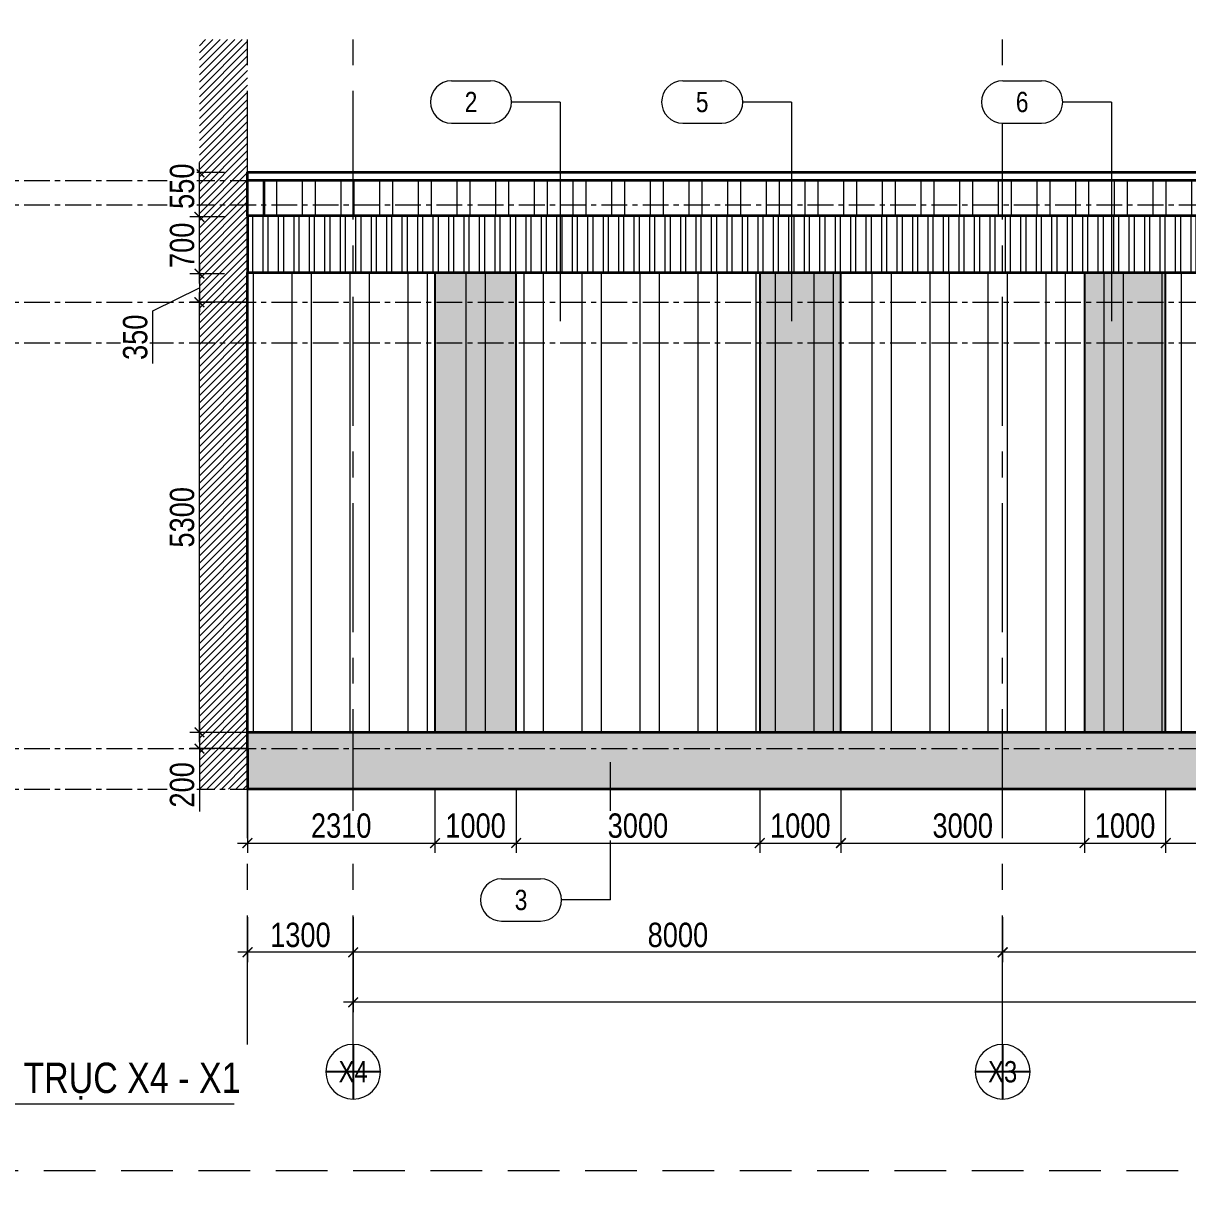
# Model space of a CAD drawing. Header units: millimetres. Extents: x -547695 to 905972, y -1055718 to 167349.
# Drawn here: x -531365 to -517022, y -990572 to -976239 of the extents above; entities that cross this region are included whole.
import ezdxf
from ezdxf.enums import TextEntityAlignment as Align
from ezdxf.xclip import XClip

# ---------------------------------------------------------------- set-up
doc = ezdxf.new("R2010")
doc.units = ezdxf.units.MM
doc.header["$XCLIPFRAME"] = 0
doc.linetypes.add('CENTER', pattern=[50.8, 31.75, -6.35, 6.35, -6.35])
doc.linetypes.add('HIDDEN', pattern=[9.525, 6.35, -3.175])
doc.layers.get('DEFPOINTS').update_dxf_attribs({"color": 1, "lineweight": 25})
for name, color, linetype, lineweight in [('A-DIMS', 8, 'Continuous', 9), ('A-FINE', 255, 'Continuous', 25), ('A-GRID', 250, 'CENTER', 15), ('A-HEVY', 111, 'Continuous', 35), ('A-HIDD', 45, 'HIDDEN', 9), ('A-PATT', 252, 'Continuous', 9), ('A-SYMBOLS', 10, 'Continuous', 13), ('HATCH', 159, 'Continuous', 0)]:
    doc.layers.add(name, color=color, linetype=linetype, lineweight=lineweight)
doc.styles.add('VTK _ Arial_2.5 mm', font='arial.ttf', dxfattribs={"width": 0.8})
doc.styles.add('VTK_Arial', font='arial.ttf', dxfattribs={"width": 0.8})
doc.styles.add('VTK_Arial_3.5 mm', font='arial.ttf', dxfattribs={"width": 0.8, "height": 3.5})
doc.dimstyles.new('A-2.5-DIM120', dxfattribs={"dimscale": 120, "dimtxt": 2.5, "dimasz": 1, "dimexe": 1, "dimexo": 0, "dimgap": 0.5, "dimtad": 1, "dimdec": 0, "dimzin": 12, "dimdsep": 46, "dimtxsty": 'VTK_Arial', "dimblk": 'ARCHTICK', "dimcen": 0, "dimdle": 1, "dimclrd": 256, "dimclre": 256, "dimclrt": 7, "dimadec": 1, "dimazin": 3, "dimtfac": 1, "dimtdec": 0, "dimtmove": 0, "dimatfit": 2, "dimfxl": 20, "dimtfill": 1, "dimtolj": 1, "dimtzin": 0, "dimlwd": -1, "dimlwe": -1, "dimarcsym": 0})

# ---------------------------------------------------------------- blocks, each defined once
blk = doc.blocks.new('E56U67')
at = {"layer": 'A-GRID', "ltscale": 10}
for points in [[(-889.9, 2000), (36929.7, 2000)], [(-889.9, 1700), (36929.7, 1700)], [(-889.9, 500), (36929.7, 500)], [(-889.9, 0), (36929.7, 0)], [(-889.9, -5000), (36929.7, -5000)], [(-889.9, -5500), (36929.7, -5500)]]:
    blk.add_lwpolyline(points, dxfattribs=at)
blk = doc.blocks.new('*U307')
blk.add_wipeout([(4.5, 0), (4.46, -0.56), (4.36, -1.12), (4.18, -1.66), (3.94, -2.17), (3.64, -2.65), (3.28, -3.08), (2.87, -3.47), (2.41, -3.8), (1.92, -4.07), (1.39, -4.28), (0.84, -4.42), (0.28, -4.49), (-0.28, -4.49), (-0.84, -4.42), (-1.39, -4.28), (-1.92, -4.07), (-2.41, -3.8), (-2.87, -3.47), (-3.28, -3.08), (-3.64, -2.65), (-3.94, -2.17), (-4.18, -1.66), (-4.36, -1.12), (-4.46, -0.56), (-4.5, 0), (-4.46, 0.56), (-4.36, 1.12), (-4.18, 1.66), (-3.94, 2.17), (-3.64, 2.65), (-3.28, 3.08), (-2.87, 3.47), (-2.41, 3.8), (-1.92, 4.07), (-1.39, 4.28), (-0.84, 4.42), (-0.28, 4.49), (0.28, 4.49), (0.84, 4.42), (1.39, 4.28), (1.92, 4.07), (2.41, 3.8), (2.87, 3.47), (3.28, 3.08), (3.64, 2.65), (3.94, 2.17), (4.18, 1.66), (4.36, 1.12), (4.46, 0.56)])
blk.add_circle((0, 0), 4.5)
at = {"layer": 'DEFPOINTS', "color": 250}
for p, q in [((0, 4.5), (0, -4.5)), ((-4.5, 0), (4.5, 0))]:
    blk.add_line(p, q, dxfattribs=at)
at = {"color": 7, "style": 'VTK_Arial_3.5 mm', "width": 0.8}
blk.add_attdef('X12', text='', height=3.5, dxfattribs=at).set_placement((0, 0), align=Align.MIDDLE_CENTER)
blk = doc.blocks.new('*U308')
blk.add_wipeout([(4.5, 0), (4.46, -0.56), (4.36, -1.12), (4.18, -1.66), (3.94, -2.17), (3.64, -2.65), (3.28, -3.08), (2.87, -3.47), (2.41, -3.8), (1.92, -4.07), (1.39, -4.28), (0.84, -4.42), (0.28, -4.49), (-0.28, -4.49), (-0.84, -4.42), (-1.39, -4.28), (-1.92, -4.07), (-2.41, -3.8), (-2.87, -3.47), (-3.28, -3.08), (-3.64, -2.65), (-3.94, -2.17), (-4.18, -1.66), (-4.36, -1.12), (-4.46, -0.56), (-4.5, 0), (-4.46, 0.56), (-4.36, 1.12), (-4.18, 1.66), (-3.94, 2.17), (-3.64, 2.65), (-3.28, 3.08), (-2.87, 3.47), (-2.41, 3.8), (-1.92, 4.07), (-1.39, 4.28), (-0.84, 4.42), (-0.28, 4.49), (0.28, 4.49), (0.84, 4.42), (1.39, 4.28), (1.92, 4.07), (2.41, 3.8), (2.87, 3.47), (3.28, 3.08), (3.64, 2.65), (3.94, 2.17), (4.18, 1.66), (4.36, 1.12), (4.46, 0.56)])
blk.add_circle((0, 0), 4.5)
at = {"layer": 'DEFPOINTS', "color": 250}
for p, q in [((0, 4.5), (0, -4.5)), ((-4.5, 0), (4.5, 0))]:
    blk.add_line(p, q, dxfattribs=at)
at = {"color": 7, "style": 'VTK_Arial_3.5 mm', "width": 0.8}
blk.add_attdef('X12', text='', height=3.5, dxfattribs=at).set_placement((0, 0), align=Align.MIDDLE_CENTER)
blk = doc.blocks.new('*U309')
blk.add_wipeout([(4.5, 0), (4.46, -0.56), (4.36, -1.12), (4.18, -1.66), (3.94, -2.17), (3.64, -2.65), (3.28, -3.08), (2.87, -3.47), (2.41, -3.8), (1.92, -4.07), (1.39, -4.28), (0.84, -4.42), (0.28, -4.49), (-0.28, -4.49), (-0.84, -4.42), (-1.39, -4.28), (-1.92, -4.07), (-2.41, -3.8), (-2.87, -3.47), (-3.28, -3.08), (-3.64, -2.65), (-3.94, -2.17), (-4.18, -1.66), (-4.36, -1.12), (-4.46, -0.56), (-4.5, 0), (-4.46, 0.56), (-4.36, 1.12), (-4.18, 1.66), (-3.94, 2.17), (-3.64, 2.65), (-3.28, 3.08), (-2.87, 3.47), (-2.41, 3.8), (-1.92, 4.07), (-1.39, 4.28), (-0.84, 4.42), (-0.28, 4.49), (0.28, 4.49), (0.84, 4.42), (1.39, 4.28), (1.92, 4.07), (2.41, 3.8), (2.87, 3.47), (3.28, 3.08), (3.64, 2.65), (3.94, 2.17), (4.18, 1.66), (4.36, 1.12), (4.46, 0.56)])
blk.add_circle((0, 0), 4.5)
at = {"layer": 'DEFPOINTS', "color": 250}
for p, q in [((0, 4.5), (0, -4.5)), ((-4.5, 0), (4.5, 0))]:
    blk.add_line(p, q, dxfattribs=at)
at = {"color": 7, "style": 'VTK_Arial_3.5 mm', "width": 0.8}
blk.add_attdef('X12', text='', height=3.5, dxfattribs=at).set_placement((0, 0), align=Align.MIDDLE_CENTER)
blk = doc.blocks.new('*U310')
blk.add_wipeout([(4.5, 0), (4.46, -0.56), (4.36, -1.12), (4.18, -1.66), (3.94, -2.17), (3.64, -2.65), (3.28, -3.08), (2.87, -3.47), (2.41, -3.8), (1.92, -4.07), (1.39, -4.28), (0.84, -4.42), (0.28, -4.49), (-0.28, -4.49), (-0.84, -4.42), (-1.39, -4.28), (-1.92, -4.07), (-2.41, -3.8), (-2.87, -3.47), (-3.28, -3.08), (-3.64, -2.65), (-3.94, -2.17), (-4.18, -1.66), (-4.36, -1.12), (-4.46, -0.56), (-4.5, 0), (-4.46, 0.56), (-4.36, 1.12), (-4.18, 1.66), (-3.94, 2.17), (-3.64, 2.65), (-3.28, 3.08), (-2.87, 3.47), (-2.41, 3.8), (-1.92, 4.07), (-1.39, 4.28), (-0.84, 4.42), (-0.28, 4.49), (0.28, 4.49), (0.84, 4.42), (1.39, 4.28), (1.92, 4.07), (2.41, 3.8), (2.87, 3.47), (3.28, 3.08), (3.64, 2.65), (3.94, 2.17), (4.18, 1.66), (4.36, 1.12), (4.46, 0.56)])
blk.add_circle((0, 0), 4.5)
at = {"layer": 'DEFPOINTS', "color": 250}
for p, q in [((0, 4.5), (0, -4.5)), ((-4.5, 0), (4.5, 0))]:
    blk.add_line(p, q, dxfattribs=at)
at = {"color": 7, "style": 'VTK_Arial_3.5 mm', "width": 0.8}
blk.add_attdef('X12', text='', height=3.5, dxfattribs=at).set_placement((0, 0), align=Align.MIDDLE_CENTER)
blk = doc.blocks.new('_ARCHTICK')
at = {"color": 0, "linetype": 'ByBlock', "const_width": 0.15}
blk.add_lwpolyline([(-0.5, -0.5), (0.5, 0.5)], dxfattribs=at)
blk = doc.blocks.new('*D949')
at = {"layer": 'A-DIMS', "transparency": 16777216}
for p, q in [((17300, 1567), (17300, 1014)), ((25300, 1567), (25300, 1014)), ((25420, 1134), (17180, 1134))]:
    blk.add_line(p, q, dxfattribs=at)
at = {"layer": 'DEFPOINTS', "color": 0, "transparency": 16777216}
for p in [(17300, 1567), (25300, 1567), (17300, 1134)]:
    blk.add_point(p, dxfattribs=at)
at = {"layer": 'A-DIMS', "transparency": 16777216, "xscale": 120, "yscale": 120, "zscale": 120, "rotation": 180}
blk.add_blockref('_ARCHTICK', (17300, 1134), dxfattribs=at)
at = {"layer": 'A-DIMS', "transparency": 16777216, "xscale": 120, "yscale": 120, "zscale": 120}
blk.add_blockref('_ARCHTICK', (25300, 1134), dxfattribs=at)
at = {"layer": 'A-DIMS', "color": 7, "transparency": 16777216, "insert": (21300, 1347), "char_height": 300, "attachment_point": 5, "style": 'VTK_Arial', "bg_fill": 3, "box_fill_scale": 1.1, "bg_fill_color": 257, "bg_fill_transparency": 0}
blk.add_mtext('\\A1;8000', dxfattribs=at)
blk = doc.blocks.new('*D950')
at = {"layer": 'A-DIMS', "transparency": 16777216}
for p, q in [((9300, 1567), (9300, 1014)), ((17300, 1567), (17300, 1014)), ((17420, 1134), (9180, 1134))]:
    blk.add_line(p, q, dxfattribs=at)
at = {"layer": 'DEFPOINTS', "color": 0, "transparency": 16777216}
for p in [(9300, 1567), (17300, 1567), (9300, 1134)]:
    blk.add_point(p, dxfattribs=at)
at = {"layer": 'A-DIMS', "transparency": 16777216, "xscale": 120, "yscale": 120, "zscale": 120, "rotation": 180}
blk.add_blockref('_ARCHTICK', (9300, 1134), dxfattribs=at)
at = {"layer": 'A-DIMS', "transparency": 16777216, "xscale": 120, "yscale": 120, "zscale": 120}
blk.add_blockref('_ARCHTICK', (17300, 1134), dxfattribs=at)
at = {"layer": 'A-DIMS', "color": 7, "transparency": 16777216, "insert": (13300, 1347), "char_height": 300, "attachment_point": 5, "style": 'VTK_Arial', "bg_fill": 3, "box_fill_scale": 1.1, "bg_fill_color": 257, "bg_fill_transparency": 0}
blk.add_mtext('\\A1;8000', dxfattribs=at)
blk = doc.blocks.new('*D951')
at = {"layer": 'A-DIMS', "transparency": 16777216}
for p, q in [((1300, 1567), (1300, 1014)), ((9300, 1567), (9300, 1014)), ((9420, 1134), (1180, 1134))]:
    blk.add_line(p, q, dxfattribs=at)
at = {"layer": 'DEFPOINTS', "color": 0, "transparency": 16777216}
for p in [(1300, 1567), (9300, 1567), (1300, 1134)]:
    blk.add_point(p, dxfattribs=at)
at = {"layer": 'A-DIMS', "transparency": 16777216, "xscale": 120, "yscale": 120, "zscale": 120, "rotation": 180}
blk.add_blockref('_ARCHTICK', (1300, 1134), dxfattribs=at)
at = {"layer": 'A-DIMS', "transparency": 16777216, "xscale": 120, "yscale": 120, "zscale": 120}
blk.add_blockref('_ARCHTICK', (9300, 1134), dxfattribs=at)
at = {"layer": 'A-DIMS', "color": 7, "transparency": 16777216, "insert": (5300, 1347), "char_height": 300, "attachment_point": 5, "style": 'VTK_Arial', "bg_fill": 3, "box_fill_scale": 1.1, "bg_fill_color": 257, "bg_fill_transparency": 0}
blk.add_mtext('\\A1;8000', dxfattribs=at)
blk = doc.blocks.new('*D952')
at = {"layer": 'A-DIMS', "transparency": 16777216}
for p, q in [((0, 1567), (0, 1014)), ((1300, 1567), (1300, 1014)), ((1420, 1134), (-120, 1134))]:
    blk.add_line(p, q, dxfattribs=at)
at = {"layer": 'DEFPOINTS', "color": 0, "transparency": 16777216}
for p in [(0, 1567), (1300, 1567), (0, 1134)]:
    blk.add_point(p, dxfattribs=at)
at = {"layer": 'A-DIMS', "transparency": 16777216, "xscale": 120, "yscale": 120, "zscale": 120, "rotation": 180}
blk.add_blockref('_ARCHTICK', (0, 1134), dxfattribs=at)
at = {"layer": 'A-DIMS', "transparency": 16777216, "xscale": 120, "yscale": 120, "zscale": 120}
blk.add_blockref('_ARCHTICK', (1300, 1134), dxfattribs=at)
at = {"layer": 'A-DIMS', "color": 7, "transparency": 16777216, "insert": (650, 1347), "char_height": 300, "attachment_point": 5, "style": 'VTK_Arial', "bg_fill": 3, "box_fill_scale": 1.1, "bg_fill_color": 257, "bg_fill_transparency": 0}
blk.add_mtext('\\A1;1300', dxfattribs=at)
blk = doc.blocks.new('*D953')
at = {"layer": 'A-DIMS', "transparency": 16777216}
for p, q in [((1300, 1567), (1300, 398)), ((25300, 1567), (25300, 398)), ((25420, 518), (1180, 518))]:
    blk.add_line(p, q, dxfattribs=at)
at = {"layer": 'DEFPOINTS', "color": 0, "transparency": 16777216}
for p in [(1300, 1567), (25300, 1567), (1300, 518)]:
    blk.add_point(p, dxfattribs=at)
at = {"layer": 'A-DIMS', "transparency": 16777216, "xscale": 120, "yscale": 120, "zscale": 120, "rotation": 180}
blk.add_blockref('_ARCHTICK', (1300, 518), dxfattribs=at)
at = {"layer": 'A-DIMS', "transparency": 16777216, "xscale": 120, "yscale": 120, "zscale": 120}
blk.add_blockref('_ARCHTICK', (25300, 518), dxfattribs=at)
at = {"layer": 'A-DIMS', "color": 7, "transparency": 16777216, "insert": (13300, 731), "char_height": 300, "attachment_point": 5, "style": 'VTK_Arial', "bg_fill": 3, "box_fill_scale": 1.1, "bg_fill_color": 257, "bg_fill_transparency": 0}
blk.add_mtext('\\A1;24000', dxfattribs=at)
blk = doc.blocks.new('A$C2c41236e')
at = {"layer": 'A-PATT', "ltscale": 5, "true_color": 0xff1a1a, "extrusion": (0, 0, -1)}
h = blk.add_hatch(color=1, dxfattribs=at)
h.dxf.hatch_style = 1
h.paths.add_polyline_path([(-347500, -100), (-348500, -100), (-348500, 20800), (-347500, 20800)])
at = {"layer": 'A-PATT', "ltscale": 5, "true_color": 0x2aa800, "extrusion": (0, 0, -1)}
h = blk.add_hatch(color=84, dxfattribs=at)
h.dxf.hatch_style = 1
h.paths.add_polyline_path([(-351500, -100), (-352500, -100), (-352500, 20800), (-351500, 20800)])
at = {"layer": 'A-PATT', "ltscale": 5, "true_color": 0xff1a1a, "extrusion": (0, 0, -1)}
h = blk.add_hatch(color=1, dxfattribs=at)
h.dxf.hatch_style = 1
h.paths.add_polyline_path([(-355500, -100), (-356500, -100), (-356500, 20800), (-355500, 20800)])
at = {"layer": 'A-PATT', "ltscale": 5, "true_color": 0x2aa800, "extrusion": (0, 0, -1)}
h = blk.add_hatch(color=84, dxfattribs=at)
h.dxf.hatch_style = 1
h.paths.add_polyline_path([(-359500, -100), (-360500, -100), (-360500, 20800), (-359500, 20800)])
at = {"layer": 'A-PATT', "ltscale": 5, "true_color": 0xff1a1a, "extrusion": (0, 0, -1)}
h = blk.add_hatch(color=1, dxfattribs=at)
h.dxf.hatch_style = 1
h.paths.add_polyline_path([(-363500, -100), (-364500, -100), (-364500, 20800), (-363500, 20800)])
at = {"layer": 'A-PATT', "ltscale": 5, "true_color": 0x2aa800, "extrusion": (0, 0, -1)}
h = blk.add_hatch(color=84, dxfattribs=at)
h.dxf.hatch_style = 1
h.paths.add_polyline_path([(-367500, -100), (-368500, -100), (-368500, 20800), (-367500, 20800)])
at = {"layer": 'A-FINE', "ltscale": 5, "extrusion": (0, 0, -1)}
for points in [[(-347500, -100), (-348500, -100), (-348500, 20800), (-347500, 20800)], [(-351500, -100), (-352500, -100), (-352500, 20800), (-351500, 20800)], [(-355500, -100), (-356500, -100), (-356500, 20800), (-355500, 20800)], [(-359500, -100), (-360500, -100), (-360500, 20800), (-359500, 20800)], [(-363500, -100), (-364500, -100), (-364500, 20800), (-363500, 20800)], [(-367500, -100), (-368500, -100), (-368500, 20800), (-367500, 20800)]]:
    blk.add_lwpolyline(points, close=True, dxfattribs=at)
blk = doc.blocks.new('*U123')
for p, q in [((0, 0), (-14.5, 0)), ((66.72, 0), (0, 0))]:
    blk.add_line(p, q)
blk.add_circle((-8.5, 0), 6)
at = {"color": 7, "style": 'VTK_Arial', "width": 0.8}
blk.add_attdef('SECTION', (0, 1.86), '', height=5, dxfattribs=at)
blk.add_attdef('MARK', text='', height=3.5, dxfattribs=at).set_placement((-8.59, 0.99), align=Align.CENTER)
at = {"color": 7, "linetype": 'Continuous', "style": 'VTK_Arial', "width": 0.8}
blk.add_attdef('REF', text='', height=2.5, dxfattribs=at).set_placement((-8.49, -3.75), align=Align.CENTER)
at = {"color": 7, "linetype": 'Continuous', "style": 'VTK_Arial', "width": 0.8, "flags": 8}
blk.add_attdef('SCALE-I', (0, -4.25), '', height=2.5, dxfattribs=at)
blk = doc.blocks.new('*D485')
at = {"layer": 'A-DIMS', "transparency": 16777216}
for p, q in [((-528605, -985675), (-528605, -986458)), ((-526294, -985675), (-526294, -986458)), ((-528725, -986338), (-526174, -986338))]:
    blk.add_line(p, q, dxfattribs=at)
at = {"layer": 'DEFPOINTS', "color": 0, "transparency": 16777216}
for p in [(-528605, -985675), (-526294, -985675), (-526294, -986338)]:
    blk.add_point(p, dxfattribs=at)
at = {"layer": 'A-DIMS', "transparency": 16777216, "xscale": 120, "yscale": 120, "zscale": 120, "rotation": 180}
blk.add_blockref('_ARCHTICK', (-528605, -986338), dxfattribs=at)
at = {"layer": 'A-DIMS', "transparency": 16777216, "xscale": 120, "yscale": 120, "zscale": 120}
blk.add_blockref('_ARCHTICK', (-526294, -986338), dxfattribs=at)
at = {"layer": 'A-DIMS', "color": 7, "transparency": 16777216, "insert": (-527449, -986125), "char_height": 300, "attachment_point": 5, "style": 'VTK_Arial', "bg_fill": 3, "box_fill_scale": 1.1, "bg_fill_color": 257, "bg_fill_transparency": 0}
blk.add_mtext('\\A1;2310', dxfattribs=at)
blk = doc.blocks.new('*D486')
at = {"layer": 'A-DIMS', "transparency": 16777216}
for p, q in [((-526294, -985675), (-526294, -986458)), ((-525294, -985675), (-525294, -986458)), ((-526414, -986338), (-525174, -986338))]:
    blk.add_line(p, q, dxfattribs=at)
at = {"layer": 'DEFPOINTS', "color": 0, "transparency": 16777216}
for p in [(-526294, -985675), (-525294, -985675), (-525294, -986338)]:
    blk.add_point(p, dxfattribs=at)
at = {"layer": 'A-DIMS', "transparency": 16777216, "xscale": 120, "yscale": 120, "zscale": 120, "rotation": 180}
blk.add_blockref('_ARCHTICK', (-526294, -986338), dxfattribs=at)
at = {"layer": 'A-DIMS', "transparency": 16777216, "xscale": 120, "yscale": 120, "zscale": 120}
blk.add_blockref('_ARCHTICK', (-525294, -986338), dxfattribs=at)
at = {"layer": 'A-DIMS', "color": 7, "transparency": 16777216, "insert": (-525794, -986125), "char_height": 300, "attachment_point": 5, "style": 'VTK_Arial', "bg_fill": 3, "box_fill_scale": 1.1, "bg_fill_color": 257, "bg_fill_transparency": 0}
blk.add_mtext('\\A1;1000', dxfattribs=at)
blk = doc.blocks.new('*D487')
at = {"layer": 'A-DIMS', "transparency": 16777216}
for p, q in [((-525294, -985675), (-525294, -986458)), ((-522294, -985675), (-522294, -986458)), ((-525414, -986338), (-522174, -986338))]:
    blk.add_line(p, q, dxfattribs=at)
at = {"layer": 'DEFPOINTS', "color": 0, "transparency": 16777216}
for p in [(-525294, -985675), (-522294, -985675), (-522294, -986338)]:
    blk.add_point(p, dxfattribs=at)
at = {"layer": 'A-DIMS', "transparency": 16777216, "xscale": 120, "yscale": 120, "zscale": 120, "rotation": 180}
blk.add_blockref('_ARCHTICK', (-525294, -986338), dxfattribs=at)
at = {"layer": 'A-DIMS', "transparency": 16777216, "xscale": 120, "yscale": 120, "zscale": 120}
blk.add_blockref('_ARCHTICK', (-522294, -986338), dxfattribs=at)
at = {"layer": 'A-DIMS', "color": 7, "transparency": 16777216, "insert": (-523794, -986125), "char_height": 300, "attachment_point": 5, "style": 'VTK_Arial', "bg_fill": 3, "box_fill_scale": 1.1, "bg_fill_color": 257, "bg_fill_transparency": 0}
blk.add_mtext('\\A1;3000', dxfattribs=at)
blk = doc.blocks.new('*D488')
at = {"layer": 'A-DIMS', "transparency": 16777216}
for p, q in [((-522294, -985675), (-522294, -986458)), ((-521294, -985675), (-521294, -986458)), ((-522414, -986338), (-521174, -986338))]:
    blk.add_line(p, q, dxfattribs=at)
at = {"layer": 'DEFPOINTS', "color": 0, "transparency": 16777216}
for p in [(-522294, -985675), (-521294, -985675), (-521294, -986338)]:
    blk.add_point(p, dxfattribs=at)
at = {"layer": 'A-DIMS', "transparency": 16777216, "xscale": 120, "yscale": 120, "zscale": 120, "rotation": 180}
blk.add_blockref('_ARCHTICK', (-522294, -986338), dxfattribs=at)
at = {"layer": 'A-DIMS', "transparency": 16777216, "xscale": 120, "yscale": 120, "zscale": 120}
blk.add_blockref('_ARCHTICK', (-521294, -986338), dxfattribs=at)
at = {"layer": 'A-DIMS', "color": 7, "transparency": 16777216, "insert": (-521794, -986125), "char_height": 300, "attachment_point": 5, "style": 'VTK_Arial', "bg_fill": 3, "box_fill_scale": 1.1, "bg_fill_color": 257, "bg_fill_transparency": 0}
blk.add_mtext('\\A1;1000', dxfattribs=at)
blk = doc.blocks.new('*D489')
at = {"layer": 'A-DIMS', "transparency": 16777216}
for p, q in [((-518294, -985675), (-518294, -986458)), ((-517294, -985675), (-517294, -986458)), ((-518414, -986338), (-517174, -986338))]:
    blk.add_line(p, q, dxfattribs=at)
at = {"layer": 'DEFPOINTS', "color": 0, "transparency": 16777216}
for p in [(-518294, -985675), (-517294, -985675), (-517294, -986338)]:
    blk.add_point(p, dxfattribs=at)
at = {"layer": 'A-DIMS', "transparency": 16777216, "xscale": 120, "yscale": 120, "zscale": 120, "rotation": 180}
blk.add_blockref('_ARCHTICK', (-518294, -986338), dxfattribs=at)
at = {"layer": 'A-DIMS', "transparency": 16777216, "xscale": 120, "yscale": 120, "zscale": 120}
blk.add_blockref('_ARCHTICK', (-517294, -986338), dxfattribs=at)
at = {"layer": 'A-DIMS', "color": 7, "transparency": 16777216, "insert": (-517794, -986125), "char_height": 300, "attachment_point": 5, "style": 'VTK_Arial', "bg_fill": 3, "box_fill_scale": 1.1, "bg_fill_color": 257, "bg_fill_transparency": 0}
blk.add_mtext('\\A1;1000', dxfattribs=at)
blk = doc.blocks.new('*D490')
at = {"layer": 'A-DIMS', "transparency": 16777216}
for p, q in [((-521294, -985675), (-521294, -986458)), ((-518294, -985675), (-518294, -986458)), ((-521414, -986338), (-518174, -986338))]:
    blk.add_line(p, q, dxfattribs=at)
at = {"layer": 'DEFPOINTS', "color": 0, "transparency": 16777216}
for p in [(-521294, -985675), (-518294, -985675), (-518294, -986338)]:
    blk.add_point(p, dxfattribs=at)
at = {"layer": 'A-DIMS', "transparency": 16777216, "xscale": 120, "yscale": 120, "zscale": 120, "rotation": 180}
blk.add_blockref('_ARCHTICK', (-521294, -986338), dxfattribs=at)
at = {"layer": 'A-DIMS', "transparency": 16777216, "xscale": 120, "yscale": 120, "zscale": 120}
blk.add_blockref('_ARCHTICK', (-518294, -986338), dxfattribs=at)
at = {"layer": 'A-DIMS', "color": 7, "transparency": 16777216, "insert": (-519794, -986125), "char_height": 300, "attachment_point": 5, "style": 'VTK_Arial', "bg_fill": 3, "box_fill_scale": 1.1, "bg_fill_color": 257, "bg_fill_transparency": 0}
blk.add_mtext('\\A1;3000', dxfattribs=at)
blk = doc.blocks.new('*D492')
at = {"layer": 'A-DIMS', "transparency": 16777216}
for p, q in [((-517294, -985675), (-517294, -986458)), ((-514294, -985675), (-514294, -986458)), ((-517414, -986338), (-514174, -986338))]:
    blk.add_line(p, q, dxfattribs=at)
at = {"layer": 'DEFPOINTS', "color": 0, "transparency": 16777216}
for p in [(-517294, -985675), (-514294, -985675), (-514294, -986338)]:
    blk.add_point(p, dxfattribs=at)
at = {"layer": 'A-DIMS', "transparency": 16777216, "xscale": 120, "yscale": 120, "zscale": 120, "rotation": 180}
blk.add_blockref('_ARCHTICK', (-517294, -986338), dxfattribs=at)
at = {"layer": 'A-DIMS', "transparency": 16777216, "xscale": 120, "yscale": 120, "zscale": 120}
blk.add_blockref('_ARCHTICK', (-514294, -986338), dxfattribs=at)
at = {"layer": 'A-DIMS', "color": 7, "transparency": 16777216, "insert": (-515794, -986125), "char_height": 300, "attachment_point": 5, "style": 'VTK_Arial', "bg_fill": 3, "box_fill_scale": 1.1, "bg_fill_color": 257, "bg_fill_transparency": 0}
blk.add_mtext('\\A1;3000', dxfattribs=at)
blk = doc.blocks.new('*D498')
at = {"layer": 'A-DIMS', "transparency": 16777216}
for p, q in [((-529195, -984855), (-529195, -985175)), ((-528602, -984975), (-529315, -984975)), ((-528602, -985175), (-529315, -985175)), ((-529195, -985175), (-529195, -985948))]:
    blk.add_line(p, q, dxfattribs=at)
at = {"layer": 'DEFPOINTS', "color": 0, "transparency": 16777216}
for p in [(-528602, -984975), (-529195, -985175), (-528602, -985175)]:
    blk.add_point(p, dxfattribs=at)
at = {"layer": 'A-DIMS', "transparency": 16777216, "xscale": 120, "yscale": 120, "zscale": 120}
for p, rotation in [((-529195, -984975), 90), ((-529195, -985175), 270)]:
    blk.add_blockref('_ARCHTICK', p, dxfattribs=dict(at, rotation=rotation))
at = {"layer": 'A-DIMS', "color": 7, "transparency": 16777216, "insert": (-529408, -985621), "char_height": 300, "attachment_point": 5, "rotation": 90, "style": 'VTK_Arial', "bg_fill": 3, "box_fill_scale": 1.1, "bg_fill_color": 257, "bg_fill_transparency": 0}
blk.add_mtext('\\A1;200', dxfattribs=at)
blk = doc.blocks.new('*D499')
at = {"layer": 'A-DIMS', "transparency": 16777216}
for p, q in [((-529195, -985095), (-529195, -979555)), ((-528602, -979675), (-529315, -979675)), ((-528602, -984975), (-529315, -984975))]:
    blk.add_line(p, q, dxfattribs=at)
at = {"layer": 'DEFPOINTS', "color": 0, "transparency": 16777216}
for p in [(-529195, -979675), (-528602, -979675), (-528602, -984975)]:
    blk.add_point(p, dxfattribs=at)
at = {"layer": 'A-DIMS', "transparency": 16777216, "xscale": 120, "yscale": 120, "zscale": 120}
for p, rotation in [((-529195, -979675), 90), ((-529195, -984975), 270)]:
    blk.add_blockref('_ARCHTICK', p, dxfattribs=dict(at, rotation=rotation))
at = {"layer": 'A-DIMS', "color": 7, "transparency": 16777216, "insert": (-529408, -982325), "char_height": 300, "attachment_point": 5, "rotation": 90, "style": 'VTK_Arial', "bg_fill": 3, "box_fill_scale": 1.1, "bg_fill_color": 257, "bg_fill_transparency": 0}
blk.add_mtext('\\A1;5300', dxfattribs=at)
blk = doc.blocks.new('*D500')
at = {"layer": 'A-DIMS', "transparency": 16777216}
for p, q in [((-529195, -979444), (-529195, -978504)), ((-528887, -978624), (-529315, -978624)), ((-528887, -979324), (-529315, -979324))]:
    blk.add_line(p, q, dxfattribs=at)
at = {"layer": 'DEFPOINTS', "color": 0, "transparency": 16777216}
for p in [(-528887, -978624), (-528887, -979324)]:
    blk.add_point(p, dxfattribs=at)
at = {"layer": 'A-DIMS', "transparency": 16777216, "xscale": 120, "yscale": 120, "zscale": 120}
for p, rotation in [((-529195, -978624), 90), ((-529195, -979324), 270)]:
    blk.add_blockref('_ARCHTICK', p, dxfattribs=dict(at, rotation=rotation))
at = {"layer": 'A-DIMS', "color": 7, "transparency": 16777216, "insert": (-529408, -978974), "char_height": 300, "attachment_point": 5, "rotation": 90, "style": 'VTK_Arial', "bg_fill": 3, "box_fill_scale": 1.1, "bg_fill_color": 257, "bg_fill_transparency": 0}
blk.add_mtext('\\A1;700', dxfattribs=at)
at = {"layer": 'DEFPOINTS', "color": 0, "transparency": 16777216}
blk.add_point((-529195, -978624), dxfattribs=at)
blk = doc.blocks.new('*D501')
at = {"layer": 'A-DIMS', "transparency": 16777216}
for p, q in [((-529195, -979204), (-529195, -979795)), ((-528887, -979324), (-529315, -979324)), ((-529771, -979782), (-529195, -979499)), ((-528887, -979675), (-529315, -979675)), ((-529771, -980431), (-529771, -979782))]:
    blk.add_line(p, q, dxfattribs=at)
at = {"layer": 'DEFPOINTS', "color": 0, "transparency": 16777216}
for p in [(-528887, -979324), (-529195, -979675), (-528887, -979675)]:
    blk.add_point(p, dxfattribs=at)
at = {"layer": 'A-DIMS', "transparency": 16777216, "xscale": 120, "yscale": 120, "zscale": 120}
for p, rotation in [((-529195, -979324), 90), ((-529195, -979675), 270)]:
    blk.add_blockref('_ARCHTICK', p, dxfattribs=dict(at, rotation=rotation))
at = {"layer": 'A-DIMS', "color": 7, "transparency": 16777216, "insert": (-529985, -980107), "char_height": 300, "attachment_point": 5, "rotation": 90, "style": 'VTK_Arial', "bg_fill": 3, "box_fill_scale": 1.1, "bg_fill_color": 257, "bg_fill_transparency": 0}
blk.add_mtext('\\A1;350', dxfattribs=at)
blk = doc.blocks.new('*D502')
at = {"layer": 'A-DIMS', "transparency": 16777216}
for p, q in [((-529195, -978744), (-529195, -977955)), ((-528887, -978075), (-529315, -978075)), ((-528887, -978624), (-529315, -978624))]:
    blk.add_line(p, q, dxfattribs=at)
at = {"layer": 'DEFPOINTS', "color": 0, "transparency": 16777216}
for p in [(-528887, -978075), (-528887, -978624)]:
    blk.add_point(p, dxfattribs=at)
at = {"layer": 'A-DIMS', "transparency": 16777216, "xscale": 120, "yscale": 120, "zscale": 120}
for p, rotation in [((-529195, -978075), 90), ((-529195, -978624), 270)]:
    blk.add_blockref('_ARCHTICK', p, dxfattribs=dict(at, rotation=rotation))
at = {"layer": 'A-DIMS', "color": 7, "transparency": 16777216, "insert": (-529408, -978246), "char_height": 300, "attachment_point": 5, "rotation": 90, "style": 'VTK_Arial', "bg_fill": 3, "box_fill_scale": 1.1, "bg_fill_color": 257, "bg_fill_transparency": 0}
blk.add_mtext('\\A1;550', dxfattribs=at)
at = {"layer": 'DEFPOINTS', "color": 0, "transparency": 16777216}
blk.add_point((-529195, -978075), dxfattribs=at)
blk = doc.blocks.new('*U291')
blk.add_lwpolyline([(11, 0), (11, -24.42), (11, -27.01)])
blk.add_wipeout([(2.4, 2.6), (3.7, 2.25), (4.65, 1.3), (5, 0), (4.65, -1.3), (3.7, -2.25), (2.4, -2.6), (-2.4, -2.6), (-3.7, -2.25), (-4.65, -1.3), (-5, 0), (-4.65, 1.3), (-3.7, 2.25), (-2.4, 2.6)])
for points in [[(-2.4, 2.6), (2.4, 2.6)], [(11, 0), (5, 0)], [(-2.4, -2.6), (2.4, -2.6)]]:
    blk.add_lwpolyline(points)
for centre, start, end in [((-2.4, 0), 90, 270), ((2.4, 0), 270, 90)]:
    blk.add_arc(centre, 2.6, start, end)
at = {"color": 7, "style": 'VTK _ Arial_2.5 mm', "width": 0.8, "flags": 8}
blk.add_attdef('SYMBOL', text='', height=2.5, dxfattribs=at).set_placement((0, 0), align=Align.MIDDLE_CENTER)
blk = doc.blocks.new('*U292')
blk.add_lwpolyline([(11, 0), (11, 14.39), (11, 16.98)])
blk.add_wipeout([(2.4, 2.6), (3.7, 2.25), (4.65, 1.3), (5, 0), (4.65, -1.3), (3.7, -2.25), (2.4, -2.6), (-2.4, -2.6), (-3.7, -2.25), (-4.65, -1.3), (-5, 0), (-4.65, 1.3), (-3.7, 2.25), (-2.4, 2.6)])
for points in [[(-2.4, 2.6), (2.4, 2.6)], [(11, 0), (5, 0)], [(-2.4, -2.6), (2.4, -2.6)]]:
    blk.add_lwpolyline(points)
for centre, start, end in [((-2.4, 0), 90, 270), ((2.4, 0), 270, 90)]:
    blk.add_arc(centre, 2.6, start, end)
at = {"color": 7, "style": 'VTK _ Arial_2.5 mm', "width": 0.8, "flags": 8}
blk.add_attdef('SYMBOL', text='', height=2.5, dxfattribs=at).set_placement((0, 0), align=Align.MIDDLE_CENTER)
blk = doc.blocks.new('egveg')
at = {"layer": 'A-GRID', "ltscale": 50}
for points in [[(0, 0), (0, 12378.5)], [(1300, 0), (1300, 12378.5)], [(9300, 0), (9300, 12378.5)], [(17300, 0), (17300, 12378.5)], [(25300, 0), (25300, 12378.5)]]:
    blk.add_lwpolyline(points, dxfattribs=at)
at = {"layer": 'A-SYMBOLS'}
ref = blk.add_blockref('*U310', (1300, -337.1), dxfattribs=dict(at, xscale=-74.91082045184334, yscale=74.91082045184334, zscale=74.91082045184334))
ref.add_attrib('X12', 'X4', dxfattribs={"layer": '0', "color": 7, "height": 262.19, "style": 'VTK_Arial_3.5 mm', "width": 0.8}).set_placement((1300, -337.1), align=Align.MIDDLE_CENTER)
ref = blk.add_blockref('*U309', (9300, -337.1), dxfattribs=dict(at, xscale=-74.91082045184334, yscale=74.91082045184334, zscale=74.91082045184334))
ref.add_attrib('X12', 'X3', dxfattribs={"layer": '0', "color": 7, "height": 262.19, "style": 'VTK_Arial_3.5 mm', "width": 0.8}).set_placement((9300, -337.1), align=Align.MIDDLE_CENTER)
ref = blk.add_blockref('*U308', (17300, -337.1), dxfattribs=dict(at, xscale=-74.91082045184334, yscale=74.91082045184334, zscale=74.91082045184334))
ref.add_attrib('X12', 'X2', dxfattribs={"layer": '0', "color": 7, "height": 262.19, "style": 'VTK_Arial_3.5 mm', "width": 0.8}).set_placement((17300, -337.1), align=Align.MIDDLE_CENTER)
ref = blk.add_blockref('*U307', (25300, -337.1), dxfattribs=dict(at, xscale=-74.91082045184334, yscale=74.91082045184334, zscale=74.91082045184334))
ref.add_attrib('X12', 'X1', dxfattribs={"layer": '0', "color": 7, "height": 262.19, "style": 'VTK_Arial_3.5 mm', "width": 0.8}).set_placement((25300, -337.1), align=Align.MIDDLE_CENTER)
at = {"layer": 'A-DIMS'}
dim = blk.add_linear_dim(base=(17300, 1134.2), p1=(25300, 1566.9), p2=(17300, 1566.9), angle=180, dimstyle='A-2.5-DIM120', override={"dimpost": '\\X', "dimblk": 'ARCHTICK', "dimtmove": 1, "dimtfill": 1, "dimtfillclr": 0}, dxfattribs=at)
dim.commit()
dim.dimension.update_dxf_attribs({"geometry": '*D949', "text_midpoint": (21300, 1347.3)})
dim = blk.add_linear_dim(base=(9300, 1134.2), p1=(17300, 1566.9), p2=(9300, 1566.9), angle=180, dimstyle='A-2.5-DIM120', override={"dimpost": '\\X', "dimblk": 'ARCHTICK', "dimtmove": 1, "dimtfill": 1, "dimtfillclr": 0}, dxfattribs=at)
dim.commit()
dim.dimension.update_dxf_attribs({"geometry": '*D950', "text_midpoint": (13300, 1347.3)})
dim = blk.add_linear_dim(base=(1300, 1134.2), p1=(9300, 1566.9), p2=(1300, 1566.9), angle=180, dimstyle='A-2.5-DIM120', override={"dimpost": '\\X', "dimblk": 'ARCHTICK', "dimtmove": 1, "dimtfill": 1, "dimtfillclr": 0}, dxfattribs=at)
dim.commit()
dim.dimension.update_dxf_attribs({"geometry": '*D951', "text_midpoint": (5300, 1347.3)})
dim = blk.add_linear_dim(base=(0, 1134.2), p1=(1300, 1566.9), p2=(0, 1566.9), angle=180, dimstyle='A-2.5-DIM120', override={"dimpost": '\\X', "dimblk": 'ARCHTICK', "dimtmove": 1, "dimtfill": 1, "dimtfillclr": 0}, dxfattribs=at)
dim.commit()
dim.dimension.update_dxf_attribs({"geometry": '*D952', "text_midpoint": (650, 1347.4)})
dim = blk.add_linear_dim(base=(1300, 518), p1=(25300, 1566.9), p2=(1300, 1566.9), angle=180, dimstyle='A-2.5-DIM120', override={"dimpost": '\\X', "dimblk": 'ARCHTICK', "dimtmove": 1, "dimtfill": 1, "dimtfillclr": 0}, dxfattribs=at)
dim.commit()
dim.dimension.update_dxf_attribs({"geometry": '*D953', "text_midpoint": (13300, 731.2)})

msp = doc.modelspace()

# ---------------------------------------------------------------- hatches: boundary and pattern name
at = {"layer": 'HATCH', "transparency": 33554620}
h = msp.add_hatch(dxfattribs=at)
h.set_pattern_fill('ANSI31', color=256, scale=20)
h.set_pattern_definition([(45, (-529194.89, -985674.623), (-44.9013, 44.9013), [])])
h.paths.add_polyline_path([(-528601.7, -976439.5), (-529194.9, -976439.5), (-529194.9, -985674.6), (-528601.7, -985674.6)])

# ---------------------------------------------------------------- linework, layer by layer
at = {"layer": 'A-HIDD', "ltscale": 100}
msp.add_lwpolyline([(-535873, -990371), (-494351.6, -990371)], dxfattribs=at)

# ---------------------------------------------------------------- block references
at = {"layer": 'A-FINE'}
ref = msp.add_blockref('A$C2c41236e', (-157799.2, -999207.6), dxfattribs=dict(at, xscale=-1))
XClip(ref).set_block_clipping_path([(345192.5000037338, -99.9999999993), (370802.4999987449, 5566.4290808587)])

# ---------------------------------------------------------------- next in the draw order: block references
at = {"layer": 'A-HEVY'}
msp.add_blockref('E56U67', (-533513.9, -980174.6), dxfattribs=at)

# ---------------------------------------------------------------- next in the draw order: block references
msp.add_blockref('egveg', (-528601.7, -988818), dxfattribs=at)

# ---------------------------------------------------------------- next in the draw order: dimensions: what is measured, and where the dimension line sits
at = {"layer": 'A-DIMS'}
dim = msp.add_linear_dim(base=(-529194.9, -978624.3), p1=(-528887.5, -979324.2), p2=(-528887.5, -978624.3), angle=90, dimstyle='A-2.5-DIM120', override={"dimpost": '\\X'}, dxfattribs=at)
dim.commit()
dim.dimension.update_dxf_attribs({"geometry": '*D500', "text_midpoint": (-529408.1, -978974.3)})

# ---------------------------------------------------------------- next in the draw order: hatches: boundary and pattern name
at = {"layer": 'A-PATT', "transparency": 33554620}
h = msp.add_hatch(dxfattribs=at)
h.set_pattern_fill('ANSI32', color=256, scale=50, angle=45)
h.set_pattern_definition([(90, (-528401.7, -978610.3), (-476.25, 3e-14), []), (90, (-528242.95, -978451.56), (-476.25, 3e-14), [])])
h.paths.add_polyline_path([(-528401.7, -978610.3), (-503191.7, -978610.3), (-503191.7, -978174.6), (-528401.7, -978174.6)])
h = msp.add_hatch(dxfattribs=at)
h.set_pattern_fill('ANSI32', color=256, scale=20, angle=45)
h.set_pattern_definition([(90, (-528601.7, -979308.2), (-190.5, 1e-14), []), (90, (-528538.2, -979244.7), (-190.5, 1e-14), [])])
h.paths.add_polyline_path([(-528601.7, -979308.2), (-502991.7, -979308.2), (-502991.7, -978610.3), (-528601.7, -978610.3)])
at = {"layer": 'A-PATT', "ltscale": 5}
h = msp.add_hatch(dxfattribs=at)
h.set_pattern_fill('ANSI32', color=256, scale=75, angle=45)
h.set_pattern_definition([(90, (-1562469.9, -2056486.2), (-714.375, 2e-29), []), (90, (-1562231.75, -2056248.1), (-714.375, 2e-29), [])])
h.paths.add_polyline_path([(-502991.7, -984974.6), (-528601.7, -984974.6), (-528601.7, -979308.2), (-502991.7, -979308.2)])
at = {"layer": 'A-PATT', "transparency": 33554620}
h = msp.add_hatch(dxfattribs=at)
h.set_pattern_fill('AR-CONC', color=256, scale=3)
h.set_pattern_definition([(50, (-528601.7, -985674.62), (546.554, -47.817), [57.15, -628.65]), (355, (-528601.7, -985674.6), (-105.73, 573.17), [45.72, -502.922]), (100.4514, (-528556.16, -985678.6), (440.824, 525.353), [48.57, -534.271]), (46.1842, (-528601.7, -985522.2), (813.237, -126.127), [85.725, -942.975]), (96.6356, (-528533.9, -985532.7), (712.212, 742.278), [72.855, -801.407]), (351.184, (-528601.7, -985522.2), (712.212, 742.278), [68.58, -754.38]), (21, (-528525.5, -985560.32), (454.843, -306.7956), [57.15, -628.65]), (326, (-528525.5, -985560.3), (185.406, 552.564), [45.72, -502.92]), (71.4514, (-528487.6, -985585.9), (640.249, 245.768), [48.57, -534.27]), (37.5, (-528601.7, -985674.62), (9.2658, 253.6651), [0, -496.824, 0, -510.54, 0, -504.825]), (7.5, (-528601.7, -985674.62), (200.459, 300.5417), [0, -291.084, 0, -485.394, 0, -192.405]), (327.5, (-528771.63, -985674.62), (406.7718, -17.1862), [0, -190.5, 0, -594.36, 0, -788.67]), (317.5, (-528847.83, -985674.62), (444.3875, 76.2795), [0, -247.65, 0, -394.716, 0, -560.07])])
h.paths.add_polyline_path([(-528601.7, -985674.6), (-503051.7, -985674.6), (-503051.7, -985174.6), (-503051.7, -984974.6), (-528601.7, -984974.6), (-528601.7, -985174.6), (-528601.7, -985674.6)])

# ---------------------------------------------------------------- next in the draw order: linework, layer by layer
at = {"layer": 'A-HEVY'}
for p, q in [((-502991.7, -978174.6), (-528601.7, -978174.6)), ((-528401.7, -978174.6), (-528401.7, -978610.3)), ((-528601.7, -985174.6), (-528601.7, -985674.6)), ((-496584.2, -985674.6), (-528601.7, -985674.6))]:
    msp.add_line(p, q, dxfattribs=at)
for points in [[(-502991.7, -978610.3), (-528601.7, -978610.3), (-528601.7, -978074.6), (-502991.7, -978074.6)], [(-502991.7, -978610.3), (-528601.7, -978610.3), (-528601.7, -979308.2), (-502991.7, -979308.2)], [(-502991.7, -984974.6), (-528601.7, -984974.6), (-528601.7, -979308.2), (-502991.7, -979308.2)]]:
    msp.add_lwpolyline(points, close=True, dxfattribs=at)
msp.add_lwpolyline([(-528601.7, -985174.6), (-528601.7, -984974.6)], dxfattribs=at)

# ---------------------------------------------------------------- next in the draw order: block references
at = {"layer": 'A-FINE'}
ref = msp.add_blockref('A$C2c41236e', (-873794.2, -984874.6), dxfattribs=at)
XClip(ref).set_block_clipping_path([(345192.5000037338, -99.9999999993), (370802.4999987449, 5566.4290808587)])
at = {"layer": 'A-SYMBOLS'}
ref = msp.add_blockref('*U123', (-533767.1, -989556.6), dxfattribs=dict(at, xscale=74.91082045184334, yscale=74.91082045184334, zscale=74.91082045184334))
ref.add_attrib('SECTION', 'MẶT ĐỨNG TRỤC X4 - X1', (-533767.1, -989417.6), dxfattribs={"layer": '0', "color": 7, "height": 374.554, "style": 'VTK_Arial', "width": 0.8})
ref.add_attrib('REF', '-', dxfattribs={"layer": '0', "color": 7, "linetype": 'Continuous', "height": 187.3, "style": 'VTK_Arial', "width": 0.8}).set_placement((-534403.2, -989837.8), align=Align.CENTER)
ref.add_attrib('MARK', '2', dxfattribs={"layer": '0', "color": 7, "height": 262.2, "style": 'VTK_Arial', "width": 0.8}).set_placement((-534410.4, -989482.7), align=Align.CENTER)

# ---------------------------------------------------------------- next in the draw order: dimensions: what is measured, and where the dimension line sits
at = {"layer": 'A-DIMS'}
dim = msp.add_linear_dim(base=(-529194.9, -978074.6), p1=(-528887.5, -978624.3), p2=(-528887.5, -978074.6), angle=90, dimstyle='A-2.5-DIM120', override={"dimpost": '\\X', "dimtmove": 1}, dxfattribs=at)
dim.commit()
dim.dimension.update_dxf_attribs({"geometry": '*D502', "text_midpoint": (-529194.9, -978245.6), "dimtype": 160})

# ---------------------------------------------------------------- next in the draw order: block references
at = {"layer": 'A-SYMBOLS', "xscale": 100, "yscale": 100, "zscale": 100}
for name, p, values in [('*U291', (-525850.3, -977208.6), {'SYMBOL': '2'}), ('*U291', (-523002.6, -977208.6), {'SYMBOL': '5'}), ('*U291', (-519061.5, -977208.6), {'SYMBOL': '6'}), ('*U292', (-525233.9, -987039.1), {'SYMBOL': '3'})]:
    msp.add_blockref(name, p, dxfattribs=at).add_auto_attribs(values)

# ---------------------------------------------------------------- next in the draw order: dimensions: what is measured, and where the dimension line sits
at = {"layer": 'A-DIMS'}
for base, p1, p2, override, picture, middle in [((-526294.204972, -986337.79747), (-528604.704968, -985674.623437), (-526294.204972, -985674.623437), {"dimpost": '\\X'}, '*D485', (-527449.45497, -986124.523254)), ((-517294.2, -986337.8), (-518294.2, -985674.6), (-517294.2, -985674.6), {"dimpost": '\\X', "dimtmove": 1}, '*D489', (-517794.2, -986124.6))]:
    dim = msp.add_linear_dim(base=base, p1=p1, p2=p2, angle=180, dimstyle='A-2.5-DIM120', override=override, dxfattribs=at)
    dim.commit()
    dim.dimension.update_dxf_attribs({"geometry": picture, "text_midpoint": middle})

# ---------------------------------------------------------------- next in the draw order: dimensions: what is measured, and where the dimension line sits
for base, p1, p2, angle, override, picture, middle in [((-529194.9, -985174.6), (-528601.7, -984974.6), (-528601.7, -985174.6), 90, {"dimpost": '\\X'}, '*D498', (-529408.1, -985621.4)), ((-525294.2, -986337.8), (-526294.2, -985674.6), (-525294.2, -985674.6), 180, {"dimpost": '\\X', "dimtmove": 1}, '*D486', (-525794.2, -986124.6)), ((-514294.2, -986337.8), (-517294.2, -985674.6), (-514294.2, -985674.6), 180, {"dimpost": '\\X', "dimtmove": 1}, '*D492', (-515794.2, -986124.5))]:
    dim = msp.add_linear_dim(base=base, p1=p1, p2=p2, angle=angle, dimstyle='A-2.5-DIM120', override=override, dxfattribs=at)
    dim.commit()
    dim.dimension.update_dxf_attribs({"geometry": picture, "text_midpoint": middle})

# ---------------------------------------------------------------- next in the draw order: dimensions: what is measured, and where the dimension line sits
for base, p1, p2, angle, picture, middle in [((-529194.9, -979674.6), (-528601.7, -984974.6), (-528601.7, -979674.6), 90, '*D499', (-529408.2, -982324.6)), ((-522294.2, -986337.8), (-525294.2, -985674.6), (-522294.2, -985674.6), 180, '*D487', (-523794.2, -986124.5))]:
    dim = msp.add_linear_dim(base=base, p1=p1, p2=p2, angle=angle, dimstyle='A-2.5-DIM120', override={"dimpost": '\\X', "dimtmove": 1}, dxfattribs=at)
    dim.commit()
    dim.dimension.update_dxf_attribs({"geometry": picture, "text_midpoint": middle})

# ---------------------------------------------------------------- next in the draw order: dimensions: what is measured, and where the dimension line sits
dim = msp.add_linear_dim(base=(-529194.9, -979674.6), p1=(-528887.5, -979324.2), p2=(-528887.5, -979674.6), angle=90, dimstyle='A-2.5-DIM120', override={"dimpost": '\\X', "dimtmove": 1}, dxfattribs=at)
dim.commit()
dim.dimension.update_dxf_attribs({"geometry": '*D501', "text_midpoint": (-529771.4, -979842.1), "dimtype": 160})
dim = msp.add_linear_dim(base=(-521294.2, -986337.8), p1=(-522294.2, -985674.6), p2=(-521294.2, -985674.6), angle=180, dimstyle='A-2.5-DIM120', override={"dimpost": '\\X', "dimtmove": 1}, dxfattribs=at)
dim.commit()
dim.dimension.update_dxf_attribs({"geometry": '*D488', "text_midpoint": (-521794.2, -986124.6)})

# ---------------------------------------------------------------- next in the draw order: dimensions: what is measured, and where the dimension line sits
dim = msp.add_linear_dim(base=(-518294.2, -986337.8), p1=(-521294.2, -985674.6), p2=(-518294.2, -985674.6), angle=180, dimstyle='A-2.5-DIM120', override={"dimpost": '\\X', "dimtmove": 1}, dxfattribs=at)
dim.commit()
dim.dimension.update_dxf_attribs({"geometry": '*D490', "text_midpoint": (-519794.2, -986124.5)})

doc.saveas('drawing.dxf')
